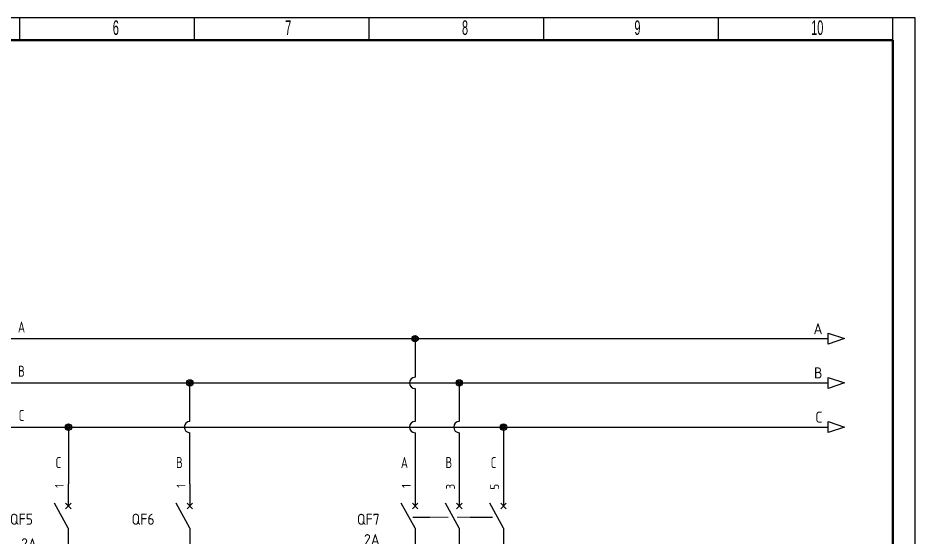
# Model space of a CAD drawing. Extents: x -319 to 3117, y -991 to 292.
# Drawn here: x 197 to 400, y 174.6 to 292 of the extents above; entities that cross this region are included whole.
import ezdxf
from ezdxf.enums import TextEntityAlignment as Align

# ---------------------------------------------------------------- set-up
doc = ezdxf.new("R2010")
doc.units = 0
doc.linetypes.add('Caddy_Solid', pattern=[0])
doc.linetypes.add('HIDDEN2', pattern=[0.1875, 0.125, -0.0625])
doc.layers.get('0').update_dxf_attribs({"lineweight": 15})
for name, color, linetype in [('100', 7, 'Continuous'), ('DESC', 94, 'Continuous'), ('LINK', 9, 'HIDDEN2'), ('SYMS', 7, 'Continuous'), ('TAGS', 7, 'Continuous'), ('TERMS', 7, 'Continuous'), ('WIRECOPY', 84, 'Continuous'), ('WIRENO', 84, 'Continuous'), ('WIREREF', 255, 'Continuous'), ('WIRES', 7, 'Continuous')]:
    doc.layers.add(name, color=color, linetype=linetype)
doc.styles.add('Caddy_Vectorfont1p', font='arial.ttf', dxfattribs={"width": 0.9})
doc.styles.add('WD_IEC', font='ISOCP2.shx', dxfattribs={"width": 0.9, "height": 4})

# ---------------------------------------------------------------- blocks, each defined once
blk = doc.blocks.new('WD_WNH')
at = {"linetype": 'Continuous', "style": 'WD_IEC', "width": 0.8}
blk.add_attdef('WIRENO', text='', height=2.5, dxfattribs=at).set_placement((0, 0.75), align=Align.CENTER)
at = {"style": 'WD_IEC', "flags": 1}
for tag, p in [('W08USER', (0, 0.375)), ('W04USER', (0, 0.875)), ('W05USER', (0, 0.75)), ('W09USER', (0, 0.25)), ('W03USER', (0, 1)), ('W06USER', (0, 0.625)), ('W07USER', (0, 0.5)), ('W02USER', (0, 1.125)), ('W01USER', (0, 1.25)), ('W10USER', (0, 0.125))]:
    blk.add_attdef(tag, text='', height=0.08, dxfattribs=at).set_placement(p, align=Align.CENTER)
blk = doc.blocks.new('HA1S1')
blk.add_lwpolyline([(0, 1.25), (3.75, 0), (0, -1.25)], close=True)
at = {"style": 'WD_IEC'}
for tag, height, flags, p in [('WIRENO', 2.5, 8, (-1.25, 1)), ('SIGCODE', 1, 1, (5, 1.8))]:
    blk.add_attdef(tag, text='', height=height, dxfattribs=dict(at, flags=flags)).set_placement(p, align=Align.RIGHT)
at = {"style": 'WD_IEC', "flags": 1}
blk.add_attdef('X4TERM01', (0, 0), '', height=0.32, dxfattribs=at)
at = {"style": 'WD_IEC'}
blk.add_attdef('XREF', text='', height=2.5, dxfattribs=at).set_placement((5, 0), align=Align.MIDDLE_LEFT)
blk.add_attdef('DESC1', text='', height=2.5, dxfattribs=at).set_placement((-1.25, -1), align=Align.TOP_RIGHT)
blk = doc.blocks.new('WDDOT')
for radius in [0.72, 0.449, 0.223]:
    blk.add_circle((0, 0), radius)
blk = doc.blocks.new('VCB1')
for p, q in [((0, 7.5), (0, 2.5)), ((0, -2.5), (-3.12, 3.12)), ((0.62, 1.88), (-0.62, 3.12)), ((-0.62, 1.88), (0.62, 3.12)), ((0, -2.5), (0, -7.5))]:
    blk.add_line(p, q)
at = {"style": 'WD_IEC'}
for tag, p in [('INST', (-8, 5.25)), ('LOC', (-8, 1.75)), ('TAG1', (-8, -1.75)), ('RATING1', (-8, -6.35)), ('DESC1', (-8, -14.35)), ('DESC2', (-8, -17.85)), ('DESC3', (-8, -21.35))]:
    blk.add_attdef(tag, text='', height=2.5, dxfattribs=at).set_placement(p, align=Align.RIGHT)
blk.add_attdef('TERM01', text='', height=2, rotation=90, dxfattribs=at).set_placement((-1, 7.5), align=Align.RIGHT)
at = {"style": 'WD_IEC', "flags": 1}
for tag, p, height in [('X2TERM01', (0, 7.5), 0.32), ('MFG', (2.75, 6.5), 1.5), ('CAT', (2.75, 4), 1.5), ('X4LINK', (-2, 0), 0.32), ('X1LINK', (-0.5, 0), 0.32), ('X8TERM02', (0, -7.5), 0.32), ('ASSYCODE', (1, -9), 1), ('FAMILY', (1, -10.5), 1), ('CATDESC', (1, -12), 1), ('CONTACT', (1, -13.5), 1), ('COMMON', (2.25, -14.75), 1)]:
    blk.add_attdef(tag, p, '', height=height, dxfattribs=at)
at = {"style": 'WD_IEC'}
blk.add_attdef('TERM02', (-1, -7.5), '', height=2, rotation=90, dxfattribs=at)
at = {"lineweight": 15, "style": 'WD_IEC'}
blk.add_attdef('XREF', text='', height=2.5, dxfattribs=at).set_placement((-8, -10.35), align=Align.RIGHT)
blk = doc.blocks.new('VCB2')
for p, q in [((0, 7.5), (0, 2.5)), ((0, -2.5), (-3.12, 3.12)), ((0.62, 1.88), (-0.62, 3.12)), ((-0.62, 1.88), (0.62, 3.12)), ((0, -2.5), (0, -7.5))]:
    blk.add_line(p, q)
at = {"style": 'WD_IEC'}
blk.add_attdef('TERM01', text='', height=2, rotation=90, dxfattribs=at).set_placement((-1, 7.5), align=Align.RIGHT)
at = {"style": 'WD_IEC', "flags": 1}
for tag, p, height in [('X2TERM01', (0, 7.5), 0.32), ('X4LINK', (-2.5, 0), 0.32), ('X1LINK', (-0.5, 0), 0.32), ('X8TERM02', (0, -7.5), 0.32), ('FAMILY', (1, -10.5), 1), ('CONTACT', (1, -13.5), 1)]:
    blk.add_attdef(tag, p, '', height=height, dxfattribs=at)
at = {"style": 'WD_IEC'}
for tag, p in [('INST', (-8, 2.65)), ('LOC', (-8, -0.35)), ('TAG2', (-8, -3.35)), ('DESC1', (-8, -13.35)), ('DESC2', (-8, -16.35)), ('DESC3', (-8, -19.35))]:
    blk.add_attdef(tag, text='', height=2.5, dxfattribs=at).set_placement(p, align=Align.RIGHT)
blk.add_attdef('TERM02', (-1, -7.5), '', height=2, rotation=90, dxfattribs=at)
at = {"style": 'WD_IEC', "flags": 1}
blk.add_attdef('RATING1', text='', height=2.5, dxfattribs=at).set_placement((-8, -6.35), align=Align.RIGHT)
at = {"lineweight": 15, "style": 'WD_IEC'}
blk.add_attdef('XREF', text='', height=2.5, dxfattribs=at).set_placement((-8, -10.35), align=Align.RIGHT)
blk = doc.blocks.new('WD_WCV')
at = {"linetype": 'Continuous', "style": 'WD_IEC', "width": 0.8}
blk.add_attdef('WIRECOPY', text='', height=2.5, dxfattribs=at).set_placement((-1.6, 0), align=Align.MIDDLE_RIGHT)

msp = doc.modelspace()

# ---------------------------------------------------------------- linework, layer by layer
at = {"linetype": 'Caddy_Solid', "lineweight": 25}
for p, q in [((197.5, 287), (197.5, 292)), ((237, 287), (237, 292)), ((276.5, 287), (276.5, 292)), ((316, 287), (316, 292)), ((355.5, 287), (355.5, 292)), ((395, 287), (395, 292))]:
    msp.add_line(p, q, dxfattribs=at)
at = {"layer": '100', "linetype": 'Caddy_Solid', "lineweight": 50}
for p, q in [((0, 286.939), (395, 286.939)), ((395, 286.939), (395, 0))]:
    msp.add_line(p, q, dxfattribs=at)
at = {"layer": 'LINK'}
for points in [[(286.388, 179.112), (294.388, 179.112)], [(296.388, 179.112), (304.388, 179.112)]]:
    msp.add_lwpolyline(points, dxfattribs=at)
at = {"layer": 'SYMS'}
msp.add_lwpolyline([(-20, -5), (400, -5), (400, 292), (-20, 292)], close=True, dxfattribs=at)
at = {"layer": 'WIRES'}
for p, q in [((15.278, 219.465), (380.305, 219.465)), ((286.888, 219.465), (286.888, 210.735)), ((15.278, 209.465), (380.305, 209.465)), ((235.944, 200.735), (235.944, 209.465)), ((296.888, 209.465), (296.888, 200.735)), ((286.888, 208.195), (286.888, 200.735)), ((15.278, 199.465), (380.305, 199.465)), ((208.461, 199.465), (208.461, 186.627)), ((306.888, 199.465), (306.888, 186.612)), ((235.944, 186.627), (235.944, 198.195)), ((286.888, 198.195), (286.888, 186.612)), ((296.888, 198.195), (296.888, 186.612))]:
    msp.add_line(p, q, dxfattribs=at)
for centre in [(286.888, 209.465), (235.944, 199.465), (286.888, 199.465), (296.888, 199.465)]:
    msp.add_arc(centre, 1.27, 90, 270, dxfattribs=at)

# ---------------------------------------------------------------- block references
at = {"layer": 'SYMS'}
ref = msp.add_blockref('HA1S1', (380.305, 219.465), dxfattribs=at)
ref.add_attrib('WIRENO', 'A', dxfattribs={"layer": 'WIREREF', "height": 2.5, "style": 'WD_IEC', "flags": 8}).set_placement((379.055, 220.465), align=Align.RIGHT)
for p in [(286.888, 219.465), (235.944, 209.465), (296.888, 209.465), (208.461, 199.465), (306.888, 199.465)]:
    msp.add_blockref('WDDOT', p, dxfattribs=at)
ref = msp.add_blockref('HA1S1', (380.305, 209.465), dxfattribs=at)
ref.add_attrib('WIRENO', 'B', dxfattribs={"layer": 'WIREREF', "height": 2.5, "style": 'WD_IEC', "flags": 8}).set_placement((379.055, 210.465), align=Align.RIGHT)
ref = msp.add_blockref('HA1S1', (380.305, 199.465), dxfattribs=at)
ref.add_attrib('WIRENO', 'C', dxfattribs={"layer": 'WIREREF', "height": 2.5, "style": 'WD_IEC', "flags": 8}).set_placement((379.055, 200.465), align=Align.RIGHT)
ref = msp.add_blockref('VCB1', (208.435, 179.127), dxfattribs=at)
ref.add_attrib('TERM02', '2', (207.435, 171.627), dxfattribs={"layer": 'TERMS', "height": 2, "rotation": 90, "style": 'WD_IEC'})
ref.add_attrib('TERM01', '1', dxfattribs={"layer": 'TERMS', "height": 2, "rotation": 90, "style": 'WD_IEC'}).set_placement((207.435, 186.627), align=Align.RIGHT)
ref.add_attrib('DESC1', '2A', dxfattribs={"layer": 'DESC', "height": 2.5, "style": 'WD_IEC'}).set_placement((201.316, 171.825), align=Align.RIGHT)
ref.add_attrib('TAG1', 'QF5', dxfattribs={"layer": 'TAGS', "height": 2.5, "style": 'WD_IEC'}).set_placement((200.435, 177.377), align=Align.RIGHT)
ref = msp.add_blockref('VCB1', (235.944, 179.127), dxfattribs=at)
ref.add_attrib('TERM02', '2', (234.944, 171.627), dxfattribs={"layer": 'TERMS', "height": 2, "rotation": 90, "style": 'WD_IEC'})
ref.add_attrib('TERM01', '1', dxfattribs={"layer": 'TERMS', "height": 2, "rotation": 90, "style": 'WD_IEC'}).set_placement((234.944, 186.627), align=Align.RIGHT)
ref.add_attrib('DESC1', '63A', dxfattribs={"layer": 'DESC', "height": 2.5, "style": 'WD_IEC'}).set_placement((227.944, 164.777), align=Align.RIGHT)
ref.add_attrib('TAG1', 'QF6', dxfattribs={"layer": 'TAGS', "height": 2.5, "style": 'WD_IEC'}).set_placement((227.944, 177.377), align=Align.RIGHT)
ref = msp.add_blockref('VCB1', (286.888, 179.112), dxfattribs=at)
ref.add_attrib('TERM02', '2', (285.888, 171.612), dxfattribs={"layer": 'TERMS', "height": 2, "rotation": 90, "style": 'WD_IEC'})
ref.add_attrib('TERM01', '1', dxfattribs={"layer": 'TERMS', "height": 2, "rotation": 90, "style": 'WD_IEC'}).set_placement((285.888, 186.612), align=Align.RIGHT)
ref.add_attrib('DESC1', '2A', dxfattribs={"layer": 'DESC', "height": 2.5, "style": 'WD_IEC'}).set_placement((278.888, 172.762), align=Align.RIGHT)
ref.add_attrib('TAG1', 'QF7', dxfattribs={"layer": 'TAGS', "height": 2.5, "style": 'WD_IEC'}).set_placement((278.888, 177.362), align=Align.RIGHT)
ref = msp.add_blockref('VCB2', (296.888, 179.112), dxfattribs=at)
ref.add_attrib('TERM02', '4', (295.888, 171.612), dxfattribs={"layer": 'TERMS', "height": 2, "rotation": 90, "style": 'WD_IEC'})
ref.add_attrib('TERM01', '3', dxfattribs={"layer": 'TERMS', "height": 2, "rotation": 90, "style": 'WD_IEC'}).set_placement((295.888, 186.612), align=Align.RIGHT)
ref = msp.add_blockref('VCB2', (306.888, 179.112), dxfattribs=at)
ref.add_attrib('TERM02', '6', (305.888, 171.612), dxfattribs={"layer": 'TERMS', "height": 2, "rotation": 90, "style": 'WD_IEC'})
ref.add_attrib('TERM01', '5', dxfattribs={"layer": 'TERMS', "height": 2, "rotation": 90, "style": 'WD_IEC'}).set_placement((305.888, 186.612), align=Align.RIGHT)
at = {"layer": 'WIRECOPY'}
ref = msp.add_blockref('WD_WCV', (208.435, 191.435), dxfattribs=at)
ref.add_attrib('WIRECOPY', 'C', dxfattribs={"linetype": 'Continuous', "height": 2.5, "style": 'WD_IEC', "width": 0.8}).set_placement((206.835, 191.435), align=Align.MIDDLE_RIGHT)
ref = msp.add_blockref('WD_WCV', (235.944, 191.435), dxfattribs=at)
ref.add_attrib('WIRECOPY', 'B', dxfattribs={"linetype": 'Continuous', "height": 2.5, "style": 'WD_IEC', "width": 0.8}).set_placement((234.344, 191.435), align=Align.MIDDLE_RIGHT)
ref = msp.add_blockref('WD_WCV', (286.888, 191.435), dxfattribs=at)
ref.add_attrib('WIRECOPY', 'A', dxfattribs={"linetype": 'Continuous', "height": 2.5, "style": 'WD_IEC', "width": 0.8}).set_placement((285.288, 191.435), align=Align.MIDDLE_RIGHT)
ref = msp.add_blockref('WD_WCV', (296.888, 191.435), dxfattribs=at)
ref.add_attrib('WIRECOPY', 'B', dxfattribs={"linetype": 'Continuous', "height": 2.5, "style": 'WD_IEC', "width": 0.8}).set_placement((295.288, 191.435), align=Align.MIDDLE_RIGHT)
ref = msp.add_blockref('WD_WCV', (306.888, 191.435), dxfattribs=at)
ref.add_attrib('WIRECOPY', 'C', dxfattribs={"linetype": 'Continuous', "height": 2.5, "style": 'WD_IEC', "width": 0.8}).set_placement((305.288, 191.435), align=Align.MIDDLE_RIGHT)
at = {"layer": 'WIRENO'}
ref = msp.add_blockref('WD_WNH', (197.792, 219.465), dxfattribs=at)
ref.add_attrib('WIRENO', 'A', dxfattribs={"linetype": 'Continuous', "height": 2.5, "style": 'WD_IEC', "width": 0.8}).set_placement((197.847, 220.848), align=Align.CENTER)
ref = msp.add_blockref('WD_WNH', (197.792, 209.465), dxfattribs=at)
ref.add_attrib('WIRENO', 'B', dxfattribs={"linetype": 'Continuous', "height": 2.5, "style": 'WD_IEC', "width": 0.8}).set_placement((197.847, 210.848), align=Align.CENTER)
ref = msp.add_blockref('WD_WNH', (197.792, 199.465), dxfattribs=at)
ref.add_attrib('WIRENO', 'C', dxfattribs={"linetype": 'Continuous', "height": 2.5, "style": 'WD_IEC', "width": 0.8}).set_placement((197.847, 200.848), align=Align.CENTER)

# ---------------------------------------------------------------- texts
at = {"lineweight": 60, "style": 'Caddy_Vectorfont1p', "width": 0.54}
for s, p in [('6', (218.5, 288.16)), ('7', (257.5, 288.16)), ('8', (297.5, 288.16)), ('9', (336.5, 288.16)), ('10', (376.5, 288.16))]:
    msp.add_text(s, height=3.275, dxfattribs=at).set_placement(p)

doc.saveas('drawing.dxf')
